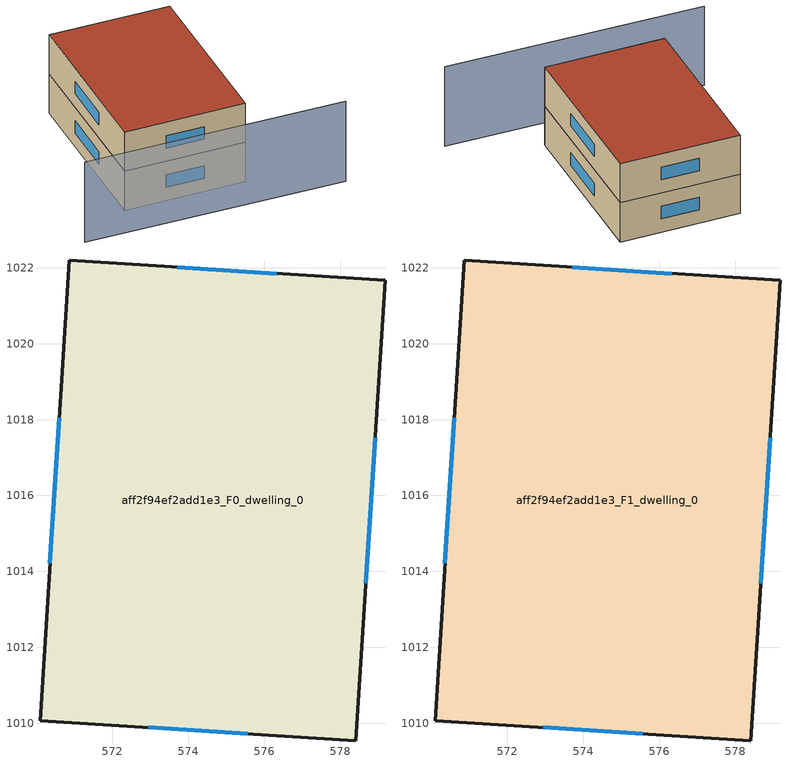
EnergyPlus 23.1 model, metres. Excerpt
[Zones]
aff2f94ef2add1e3_F0_dwelling_0
 floor ground (EU_floor_Construction): 579.18,1021.67 578.42,1009.54 570.09,1010.07 570.86,1022.2 z0
 wall outside (EU_wall_Construction): 570.09,1010.07 578.42,1009.54 579.18,1021.67 570.86,1022.2 570.09,1010.07 z0:3
 window (EU_Window_Construction): 572.94,1009.89 575.57,1009.72 / 570.6,1018.04 570.35,1014.22 / 576.33,1021.85 573.71,1022.02 / 578.68,1013.69 578.92,1017.52 z1.03:1.97
aff2f94ef2add1e3_F1_dwelling_0
 floor to aff2f94ef2add1e3_F0_dwelling_0 (EU_floor_Construction): 579.18,1021.67 578.42,1009.54 570.09,1010.07 570.86,1022.2 z3
 wall outside (EU_wall_Construction): 570.09,1010.07 578.42,1009.54 579.18,1021.67 570.86,1022.2 570.09,1010.07 z3:6
 window (EU_Window_Construction): 572.94,1009.89 575.57,1009.72 / 570.6,1018.04 570.35,1014.22 / 576.33,1021.85 573.71,1022.02 / 578.68,1013.69 578.92,1017.52 z4.03:4.97
 roof outside (EU_roof_Construction): 578.42,1009.54 579.18,1021.67 570.86,1022.2 570.09,1010.07 z6
shading: 566.19,1008.02 584.15,1006.71 z0:6.1
[Building]
EU S2 Campaign: North Axis=0; Terrain=City; Solar Distribution=FullExterior
[Site:Location]
Cape.Town.Intl.AP: Latitude=-33.965; Longitude=18.602; Time Zone=2; Elevation=46
[SizingPeriod:WeatherFileDays]
AnnualSizingPeriod: Begin Month=1; Begin Day of Month=1; End Month=12; End Day of Month=31; Day of Week for Start Day=Monday; Use Weather File Daylight Saving Period=No; Use Weather File Rain and Snow Indicators=No
[MATERIAL]
EU_InternalMass_Material: Roughness=MediumRough; Thickness=0.1; Conductivity=1; Density=1800; Specific Heat=900; Thermal Absorptance=0.9; Solar Absorptance=0.7; Visible Absorptance=0.7
[MATERIAL:NOMASS] Roughness=MediumRough; Thermal Absorptance=0.9; Solar Absorptance=0.7; Visible Absorptance=0.7
Name | Thermal Resistance
EU_wall_NoMass | 0.493876
EU_roof_NoMass | 0.449382
EU_floor_NoMass | 1.25
[WINDOWMATERIAL:SIMPLEGLAZINGSYSTEM]
EU_Window_SimpleGlazing: UFactor=4.4; Solar Heat Gain Coefficient=0.85; Visible Transmittance=0.85
[CONSTRUCTION]
EU_wall_Construction: EU_wall_NoMass
EU_roof_Construction: EU_roof_NoMass
EU_floor_Construction: EU_floor_NoMass
EU_Window_Construction: EU_Window_SimpleGlazing
EU_InternalMass_Construction: EU_InternalMass_Material
[ZONE] Type=1; Multiplier=1; Ceiling Height=autocalculate; Volume=304.115; Floor Area=autocalculate; Part of Total Floor Area=Yes
aff2f94ef2add1e3_F0_dwelling_0; aff2f94ef2add1e3_F1_dwelling_0
[INTERNALMASS] Construction=EU_InternalMass_Construction; Surface Area=101.372
Name | Zone or ZoneList
aff2f94ef2add1e3_F0_dwelling_0_EU_InternalMass | aff2f94ef2add1e3_F0_dwelling_0
aff2f94ef2add1e3_F1_dwelling_0_EU_InternalMass | aff2f94ef2add1e3_F1_dwelling_0
[OTHEREQUIPMENT] Fuel Type=Electricity; Design Level Calculation Method=Watts/Area; Power per Zone Floor Area=1; Fraction Latent=0; Fraction Radiant=0; Fraction Lost=0; Carbon Dioxide Generation Rate=0; EndUse Subcategory=EU_Step8_InternalGains
Name | Zone or ZoneList or Space or SpaceList | Schedule
EU_Step8_InternalGain_aff2f94ef2add1e3_F0_dwelling_0_f000 | aff2f94ef2add1e3_F0_dwelling_0 | EU_Step8_GainSchedule_aff2f94ef2add1e3_F0_dwelling_0_f000
EU_Step8_InternalGain_aff2f94ef2add1e3_F1_dwelling_0_f000 | aff2f94ef2add1e3_F1_dwelling_0 | EU_Step8_GainSchedule_aff2f94ef2add1e3_F1_dwelling_0_f000
[ZONEVENTILATION:DESIGNFLOWRATE] Schedule=EU_AlwaysOn; Design Flow Rate Calculation Method=AirChanges/Hour; Air Changes per Hour=0.64; Ventilation Type=Natural; Fan Pressure Rise=0; Fan Total Efficiency=1; Constant Term Coefficient=1; Temperature Term Coefficient=0; Velocity Term Coefficient=0; Velocity Squared Term Coefficient=0; Minimum Indoor Temperature=-100; Maximum Indoor Temperature=100; Delta Temperature=-100; Minimum Outdoor Temperature=-100; Maximum Outdoor Temperature=100; Maximum Wind Speed=40
Name | Zone or ZoneList or Space or SpaceList
EU_ConstantAir_aff2f94ef2add1e3_F0_dwelling_0 | aff2f94ef2add1e3_F0_dwelling_0
EU_ConstantAir_aff2f94ef2add1e3_F1_dwelling_0 | aff2f94ef2add1e3_F1_dwelling_0
[HVACTEMPLATE:THERMOSTAT] Constant Heating Setpoint=20; Constant Cooling Setpoint=50
EU_HeatOnly_aff2f94ef2add1e3_F0_dwelling_0; EU_HeatOnly_aff2f94ef2add1e3_F1_dwelling_0
[HVACTEMPLATE:ZONE:IDEALLOADSAIRSYSTEM] System Availability Schedule=EU_AlwaysOn; Maximum Heating Supply Air Temperature=50; Minimum Cooling Supply Air Temperature=13; Maximum Heating Supply Air Humidity Ratio=0.0156; Minimum Cooling Supply Air Humidity Ratio=0.0077; Heating Limit=NoLimit; Cooling Limit=NoLimit; Heating Availability Schedule=EU_AlwaysOn; Cooling Availability Schedule=EU_CoolingOff; Dehumidification Control Type=ConstantSensibleHeatRatio; Cooling Sensible Heat Ratio=0.7; Dehumidification Setpoint=60; Humidification Control Type=None; Humidification Setpoint=30; Outdoor Air Method=None; Outdoor Air Flow Rate per Person=0.00944; Outdoor Air Flow Rate per Zone Floor Area=0; Outdoor Air Flow Rate per Zone=0; Demand Controlled Ventilation Type=None; Outdoor Air Economizer Type=NoEconomizer; Heat Recovery Type=None; Sensible Heat Recovery Effectiveness=0.7; Latent Heat Recovery Effectiveness=0.65
Name | Template Thermostat
aff2f94ef2add1e3_F0_dwelling_0 | EU_HeatOnly_aff2f94ef2add1e3_F0_dwelling_0
aff2f94ef2add1e3_F1_dwelling_0 | EU_HeatOnly_aff2f94ef2add1e3_F1_dwelling_0
[SIZING:ZONE] Zone Cooling Design Supply Air Temperature Input Method=SupplyAirTemperature; Zone Cooling Design Supply Air Temperature=13; Zone Heating Design Supply Air Temperature Input Method=SupplyAirTemperature; Zone Heating Design Supply Air Temperature=50; Zone Cooling Design Supply Air Humidity Ratio=0.008; Zone Heating Design Supply Air Humidity Ratio=0.008; Cooling Design Air Flow Method=DesignDay; Cooling Design Air Flow Rate=0; Cooling Minimum Air Flow per Zone Floor Area=0.000762; Cooling Minimum Air Flow=0; Cooling Minimum Air Flow Fraction=0.2; Heating Design Air Flow Method=DesignDay; Heating Design Air Flow Rate=0; Heating Maximum Air Flow per Zone Floor Area=0.002032; Heating Maximum Air Flow=0.141576; Heating Maximum Air Flow Fraction=0.3; Account for Dedicated Outdoor Air System=No; Dedicated Outdoor Air System Control Strategy=NeutralSupplyAir; Dedicated Outdoor Air Low Setpoint Temperature for Design=autosize; Dedicated Outdoor Air High Setpoint Temperature for Design=autosize; Zone Load Sizing Method=Sensible Load Only No Latent Load; Zone Latent Cooling Design Supply Air Humidity Ratio Input Method=HumidityRatioDifference; Zone Cooling Design Supply Air Humidity Ratio Difference=0.005; Zone Latent Heating Design Supply Air Humidity Ratio Input Method=HumidityRatioDifference; Zone Humidification Design Supply Air Humidity Ratio Difference=0.005
aff2f94ef2add1e3_F0_dwelling_0; aff2f94ef2add1e3_F1_dwelling_0
[SCHEDULE:CONSTANT]
Name | Hourly Value
EU_AlwaysOn | 1
EU_CoolingOff | 0
[SCHEDULE:FILE] Column Number=1; Rows to Skip at Top=0; Number of Hours of Data=8760; Column Separator=Comma; Interpolate to Timestep=No; Minutes per Item=60; Adjust Schedule for Daylight Savings=Yes
Name | File
EU_Step8_GainSchedule_aff2f94ef2add1e3_F0_dwelling_0_f000 | ../../schedules/aff2f94ef2add1e3/aff2f94ef2add1e3_F0_dwelling_0_f000_gain.csv
EU_Step8_GainSchedule_aff2f94ef2add1e3_F1_dwelling_0_f000 | ../../schedules/aff2f94ef2add1e3/aff2f94ef2add1e3_F1_dwelling_0_f000_gain.csv
